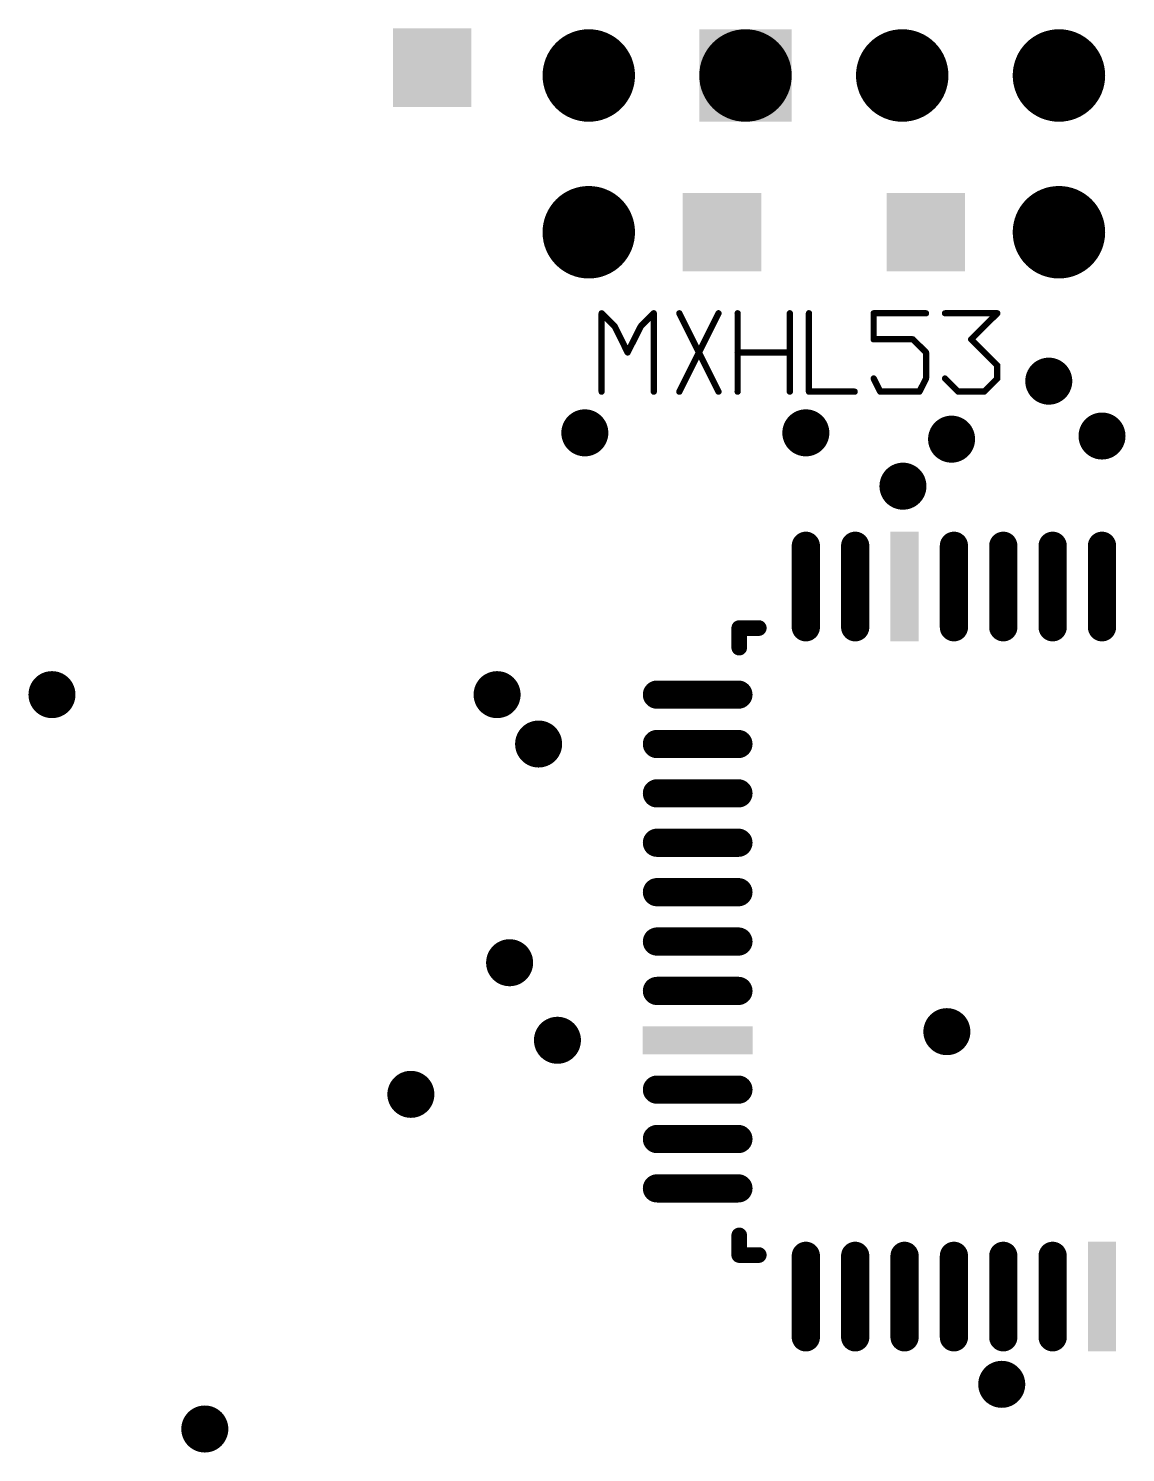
# Model space of a CAD drawing. Header units: millimetres. Extents: x 451 to 799, y 260 to 388.
# Drawn here: x 757.27 to 775.05, y 300.73 to 323.81 of the extents above; entities that cross this region are included whole.
import ezdxf

# ---------------------------------------------------------------- set-up
doc = ezdxf.new("R2010")
doc.units = ezdxf.units.MM
for name, color, linetype in [('3_A_', 4, 'Continuous'), ('4_A_', 54, 'Continuous'), ('5_A_', 7, 'Continuous'), ('8_A_', 3, 'Continuous')]:
    doc.layers.add(name, color=color, linetype=linetype)

# ---------------------------------------------------------------- blocks, each defined once
blk = doc.blocks.new('D17OBLONG0_4572X1_778', base_point=(0.2286, 0.889))
blk.add_lwpolyline([(0.1143, 0.2286, 0.2286, 0.2286, 1), (0.3429, 0.2286, 0.2286, 0.2286, 0), (0.3429, 1.5494, 0.2286, 0.2286, 1), (0.1143, 1.5494, 0.2286, 0.2286, 0), (0.1143, 0.2286, 0.2286, 0.2286, 0)], format="xyseb")
blk = doc.blocks.new('D18RECTANGLE0_4572X1_778')
blk.add_solid([(-0.2286, -0.889), (0.2286, -0.889), (-0.2286, 0.889), (0.2286, 0.889)])
blk = doc.blocks.new('D19OBLONG1_778X0_4572', base_point=(0.889, 0.2286))
blk.add_lwpolyline([(0.2286, 0.3429, 0.2286, 0.2286, 1), (0.2286, 0.1143, 0.2286, 0.2286, 0), (1.5494, 0.1143, 0.2286, 0.2286, 1), (1.5494, 0.3429, 0.2286, 0.2286, 0), (0.2286, 0.3429, 0.2286, 0.2286, 0)], format="xyseb")
blk = doc.blocks.new('D20RECTANGLE1_778X0_4572')
blk.add_solid([(-0.889, -0.2286), (0.889, -0.2286), (-0.889, 0.2286), (0.889, 0.2286)])
blk = doc.blocks.new('D24ROUND1_4986X1_4986')
blk.add_lwpolyline([(0.37465, 0, 0.7493, 0.7493, 1), (-0.37465, 0, 0.7493, 0.7493, 1), (0.37465, 0, 0.7493, 0.7493, 0)], format="xyseb")
blk = doc.blocks.new('D35ROUND0_762X0_762')
blk.add_lwpolyline([(0.1905, 0, 0.381, 0.381, 1), (-0.1905, 0, 0.381, 0.381, 1), (0.1905, 0, 0.381, 0.381, 0)], format="xyseb")
blk = doc.blocks.new('D38ROUND0_762X0_762')
blk.add_lwpolyline([(0.1905, 0, 0.381, 0.381, 1), (-0.1905, 0, 0.381, 0.381, 1), (0.1905, 0, 0.381, 0.381, 0)], format="xyseb")
blk = doc.blocks.new('D16SQUARE1_27X1_27')
blk.add_solid([(-0.635, -0.635), (0.635, -0.635), (-0.635, 0.635), (0.635, 0.635)])
blk = doc.blocks.new('D41SQUARE1_4986X1_4986')
blk.add_solid([(-0.7493, -0.7493), (0.7493, -0.7493), (-0.7493, 0.7493), (0.7493, 0.7493)])
blk = doc.blocks.new('D47ROUND0_381X0_381')
blk.add_lwpolyline([(0.09525, 0, 0.1905, 0.1905, 1), (-0.09525, 0, 0.1905, 0.1905, 1), (0.09525, 0, 0.1905, 0.1905, 0)], format="xyseb")
blk = doc.blocks.new('D48ROUND0_381X0_381')
blk.add_lwpolyline([(0.09525, 0, 0.1905, 0.1905, 1), (-0.09525, 0, 0.1905, 0.1905, 1), (0.09525, 0, 0.1905, 0.1905, 0)], format="xyseb")

msp = doc.modelspace()

# ---------------------------------------------------------------- linework, layer by layer
at = {"layer": '5_A_'}
for points in [[(766.772, 318.981, 0.102, 0.102, 0), (766.561, 319.192, 0.102, 0.102, 0)], [(766.561, 319.192, 0.102, 0.102, 0), (766.561, 317.922, 0.102, 0.102, 0)], [(767.407, 319.192, 0.102, 0.102, 0), (767.196, 318.981, 0.102, 0.102, 0)], [(767.407, 317.922, 0.102, 0.102, 0), (767.407, 319.192, 0.102, 0.102, 0)], [(768.456, 317.922, 0.102, 0.102, 0), (767.821, 319.192, 0.102, 0.102, 0)], [(768.456, 319.192, 0.102, 0.102, 0), (767.821, 317.922, 0.102, 0.102, 0)], [(768.766, 317.922, 0.102, 0.102, 0), (768.766, 319.192, 0.102, 0.102, 0)], [(769.611, 317.922, 0.102, 0.102, 0), (769.611, 319.192, 0.102, 0.102, 0)], [(769.921, 317.922, 0.102, 0.102, 0), (769.921, 319.192, 0.102, 0.102, 0)], [(770.97, 318.77, 0.102, 0.102, 0), (770.97, 319.192, 0.102, 0.102, 0)], [(770.97, 319.192, 0.102, 0.102, 0), (771.819, 319.192, 0.102, 0.102, 0)], [(772.974, 319.192, 0.102, 0.102, 0), (772.126, 319.192, 0.102, 0.102, 0)], [(772.55, 318.77, 0.102, 0.102, 0), (772.974, 319.192, 0.102, 0.102, 0)], [(766.983, 318.557, 0.102, 0.102, 0), (766.772, 318.981, 0.102, 0.102, 0)], [(767.196, 318.981, 0.102, 0.102, 0), (766.983, 318.557, 0.102, 0.102, 0)], [(771.605, 318.77, 0.102, 0.102, 0), (770.97, 318.77, 0.102, 0.102, 0)], [(771.819, 318.557, 0.102, 0.102, 0), (771.605, 318.77, 0.102, 0.102, 0)], [(772.974, 318.346, 0.102, 0.102, 0), (772.55, 318.77, 0.102, 0.102, 0)], [(769.611, 318.557, 0.102, 0.102, 0), (768.766, 318.557, 0.102, 0.102, 0)], [(771.819, 318.135, 0.102, 0.102, 0), (771.819, 318.557, 0.102, 0.102, 0)], [(772.974, 318.135, 0.102, 0.102, 0), (772.974, 318.346, 0.102, 0.102, 0)], [(770.97, 318.135, 0.102, 0.102, 0), (771.077, 317.922, 0.102, 0.102, 0)], [(771.712, 317.922, 0.102, 0.102, 0), (771.819, 318.135, 0.102, 0.102, 0)], [(772.126, 318.135, 0.102, 0.102, 0), (772.339, 317.922, 0.102, 0.102, 0)], [(772.761, 317.922, 0.102, 0.102, 0), (772.974, 318.135, 0.102, 0.102, 0)], [(770.663, 317.922, 0.102, 0.102, 0), (769.921, 317.922, 0.102, 0.102, 0)], [(771.077, 317.922, 0.102, 0.102, 0), (771.712, 317.922, 0.102, 0.102, 0)], [(772.339, 317.922, 0.102, 0.102, 0), (772.761, 317.922, 0.102, 0.102, 0)], [(768.791, 313.774, 0.254, 0.254, 0), (768.791, 314.091, 0.254, 0.254, 0)], [(768.791, 314.091, 0.254, 0.254, 0), (769.109, 314.091, 0.254, 0.254, 0)], [(768.791, 303.931, 0.254, 0.254, 0), (768.791, 304.249, 0.254, 0.254, 0)], [(769.109, 303.931, 0.254, 0.254, 0), (768.791, 303.931, 0.254, 0.254, 0)]]:
    msp.add_lwpolyline(points, format="xyseb", dxfattribs=at)
for points in [[(766.536, 319.192, 0.0508, 0.0508, 1), (766.586, 319.192, 0.0508, 0.0508, 1), (766.536, 319.192, 0.0508, 0.0508, 0)], [(766.536, 319.192, 0.0508, 0.0508, 1), (766.586, 319.192, 0.0508, 0.0508, 1), (766.536, 319.192, 0.0508, 0.0508, 0)], [(766.536, 319.192, 0.0508, 0.0508, 1), (766.586, 319.192, 0.0508, 0.0508, 1), (766.536, 319.192, 0.0508, 0.0508, 0)], [(767.381, 319.192, 0.0508, 0.0508, 1), (767.432, 319.192, 0.0508, 0.0508, 1), (767.381, 319.192, 0.0508, 0.0508, 0)], [(767.381, 319.192, 0.0508, 0.0508, 1), (767.432, 319.192, 0.0508, 0.0508, 1), (767.381, 319.192, 0.0508, 0.0508, 0)], [(767.381, 319.192, 0.0508, 0.0508, 1), (767.432, 319.192, 0.0508, 0.0508, 1), (767.381, 319.192, 0.0508, 0.0508, 0)], [(767.795, 319.192, 0.0508, 0.0508, 1), (767.846, 319.192, 0.0508, 0.0508, 1), (767.795, 319.192, 0.0508, 0.0508, 0)], [(767.795, 319.192, 0.0508, 0.0508, 1), (767.846, 319.192, 0.0508, 0.0508, 1), (767.795, 319.192, 0.0508, 0.0508, 0)], [(768.43, 319.192, 0.0508, 0.0508, 1), (768.481, 319.192, 0.0508, 0.0508, 1), (768.43, 319.192, 0.0508, 0.0508, 0)], [(768.74, 319.192, 0.0508, 0.0508, 1), (768.791, 319.192, 0.0508, 0.0508, 1), (768.74, 319.192, 0.0508, 0.0508, 0)], [(768.74, 319.192, 0.0508, 0.0508, 1), (768.791, 319.192, 0.0508, 0.0508, 1), (768.74, 319.192, 0.0508, 0.0508, 0)], [(769.586, 319.192, 0.0508, 0.0508, 1), (769.637, 319.192, 0.0508, 0.0508, 1), (769.586, 319.192, 0.0508, 0.0508, 0)], [(769.586, 319.192, 0.0508, 0.0508, 1), (769.637, 319.192, 0.0508, 0.0508, 1), (769.586, 319.192, 0.0508, 0.0508, 0)], [(769.896, 319.192, 0.0508, 0.0508, 1), (769.947, 319.192, 0.0508, 0.0508, 1), (769.896, 319.192, 0.0508, 0.0508, 0)], [(769.896, 319.192, 0.0508, 0.0508, 1), (769.947, 319.192, 0.0508, 0.0508, 1), (769.896, 319.192, 0.0508, 0.0508, 0)], [(770.945, 319.192, 0.0508, 0.0508, 1), (770.996, 319.192, 0.0508, 0.0508, 1), (770.945, 319.192, 0.0508, 0.0508, 0)], [(770.945, 319.192, 0.0508, 0.0508, 1), (770.996, 319.192, 0.0508, 0.0508, 1), (770.945, 319.192, 0.0508, 0.0508, 0)], [(770.945, 319.192, 0.0508, 0.0508, 1), (770.996, 319.192, 0.0508, 0.0508, 1), (770.945, 319.192, 0.0508, 0.0508, 0)], [(771.793, 319.192, 0.0508, 0.0508, 1), (771.844, 319.192, 0.0508, 0.0508, 1), (771.793, 319.192, 0.0508, 0.0508, 0)], [(771.793, 319.192, 0.0508, 0.0508, 1), (771.844, 319.192, 0.0508, 0.0508, 1), (771.793, 319.192, 0.0508, 0.0508, 0)], [(772.101, 319.192, 0.0508, 0.0508, 1), (772.151, 319.192, 0.0508, 0.0508, 1), (772.101, 319.192, 0.0508, 0.0508, 0)], [(772.101, 319.192, 0.0508, 0.0508, 1), (772.151, 319.192, 0.0508, 0.0508, 1), (772.101, 319.192, 0.0508, 0.0508, 0)], [(772.949, 319.192, 0.0508, 0.0508, 1), (773, 319.192, 0.0508, 0.0508, 1), (772.949, 319.192, 0.0508, 0.0508, 0)], [(772.949, 319.192, 0.0508, 0.0508, 1), (773, 319.192, 0.0508, 0.0508, 1), (772.949, 319.192, 0.0508, 0.0508, 0)], [(772.949, 319.192, 0.0508, 0.0508, 1), (773, 319.192, 0.0508, 0.0508, 1), (772.949, 319.192, 0.0508, 0.0508, 0)], [(766.746, 318.981, 0.0508, 0.0508, 1), (766.797, 318.981, 0.0508, 0.0508, 1), (766.746, 318.981, 0.0508, 0.0508, 0)], [(766.746, 318.981, 0.0508, 0.0508, 1), (766.797, 318.981, 0.0508, 0.0508, 1), (766.746, 318.981, 0.0508, 0.0508, 0)], [(766.746, 318.981, 0.0508, 0.0508, 1), (766.797, 318.981, 0.0508, 0.0508, 1), (766.746, 318.981, 0.0508, 0.0508, 0)], [(767.171, 318.981, 0.0508, 0.0508, 1), (767.221, 318.981, 0.0508, 0.0508, 1), (767.171, 318.981, 0.0508, 0.0508, 0)], [(767.171, 318.981, 0.0508, 0.0508, 1), (767.221, 318.981, 0.0508, 0.0508, 1), (767.171, 318.981, 0.0508, 0.0508, 0)], [(767.171, 318.981, 0.0508, 0.0508, 1), (767.221, 318.981, 0.0508, 0.0508, 1), (767.171, 318.981, 0.0508, 0.0508, 0)], [(770.945, 318.77, 0.0508, 0.0508, 1), (770.996, 318.77, 0.0508, 0.0508, 1), (770.945, 318.77, 0.0508, 0.0508, 0)], [(770.945, 318.77, 0.0508, 0.0508, 1), (770.996, 318.77, 0.0508, 0.0508, 1), (770.945, 318.77, 0.0508, 0.0508, 0)], [(770.945, 318.77, 0.0508, 0.0508, 1), (770.996, 318.77, 0.0508, 0.0508, 1), (770.945, 318.77, 0.0508, 0.0508, 0)], [(771.58, 318.77, 0.0508, 0.0508, 1), (771.631, 318.77, 0.0508, 0.0508, 1), (771.58, 318.77, 0.0508, 0.0508, 0)], [(771.58, 318.77, 0.0508, 0.0508, 1), (771.631, 318.77, 0.0508, 0.0508, 1), (771.58, 318.77, 0.0508, 0.0508, 0)], [(771.58, 318.77, 0.0508, 0.0508, 1), (771.631, 318.77, 0.0508, 0.0508, 1), (771.58, 318.77, 0.0508, 0.0508, 0)], [(772.525, 318.77, 0.0508, 0.0508, 1), (772.576, 318.77, 0.0508, 0.0508, 1), (772.525, 318.77, 0.0508, 0.0508, 0)], [(772.525, 318.77, 0.0508, 0.0508, 1), (772.576, 318.77, 0.0508, 0.0508, 1), (772.525, 318.77, 0.0508, 0.0508, 0)], [(772.525, 318.77, 0.0508, 0.0508, 1), (772.576, 318.77, 0.0508, 0.0508, 1), (772.525, 318.77, 0.0508, 0.0508, 0)], [(766.957, 318.557, 0.0508, 0.0508, 1), (767.008, 318.557, 0.0508, 0.0508, 1), (766.957, 318.557, 0.0508, 0.0508, 0)], [(766.957, 318.557, 0.0508, 0.0508, 1), (767.008, 318.557, 0.0508, 0.0508, 1), (766.957, 318.557, 0.0508, 0.0508, 0)], [(766.957, 318.557, 0.0508, 0.0508, 1), (767.008, 318.557, 0.0508, 0.0508, 1), (766.957, 318.557, 0.0508, 0.0508, 0)], [(768.74, 318.557, 0.0508, 0.0508, 1), (768.791, 318.557, 0.0508, 0.0508, 1), (768.74, 318.557, 0.0508, 0.0508, 0)], [(768.74, 318.557, 0.0508, 0.0508, 1), (768.791, 318.557, 0.0508, 0.0508, 1), (768.74, 318.557, 0.0508, 0.0508, 0)], [(769.586, 318.557, 0.0508, 0.0508, 1), (769.637, 318.557, 0.0508, 0.0508, 1), (769.586, 318.557, 0.0508, 0.0508, 0)], [(771.793, 318.557, 0.0508, 0.0508, 1), (771.844, 318.557, 0.0508, 0.0508, 1), (771.793, 318.557, 0.0508, 0.0508, 0)], [(771.793, 318.557, 0.0508, 0.0508, 1), (771.844, 318.557, 0.0508, 0.0508, 1), (771.793, 318.557, 0.0508, 0.0508, 0)], [(771.793, 318.557, 0.0508, 0.0508, 1), (771.844, 318.557, 0.0508, 0.0508, 1), (771.793, 318.557, 0.0508, 0.0508, 0)], [(772.949, 318.346, 0.0508, 0.0508, 1), (773, 318.346, 0.0508, 0.0508, 1), (772.949, 318.346, 0.0508, 0.0508, 0)], [(772.949, 318.346, 0.0508, 0.0508, 1), (773, 318.346, 0.0508, 0.0508, 1), (772.949, 318.346, 0.0508, 0.0508, 0)], [(772.949, 318.346, 0.0508, 0.0508, 1), (773, 318.346, 0.0508, 0.0508, 1), (772.949, 318.346, 0.0508, 0.0508, 0)], [(770.945, 318.135, 0.0508, 0.0508, 1), (770.996, 318.135, 0.0508, 0.0508, 1), (770.945, 318.135, 0.0508, 0.0508, 0)], [(771.793, 318.135, 0.0508, 0.0508, 1), (771.844, 318.135, 0.0508, 0.0508, 1), (771.793, 318.135, 0.0508, 0.0508, 0)], [(771.793, 318.135, 0.0508, 0.0508, 1), (771.844, 318.135, 0.0508, 0.0508, 1), (771.793, 318.135, 0.0508, 0.0508, 0)], [(771.793, 318.135, 0.0508, 0.0508, 1), (771.844, 318.135, 0.0508, 0.0508, 1), (771.793, 318.135, 0.0508, 0.0508, 0)], [(772.101, 318.135, 0.0508, 0.0508, 1), (772.151, 318.135, 0.0508, 0.0508, 1), (772.101, 318.135, 0.0508, 0.0508, 0)], [(772.949, 318.135, 0.0508, 0.0508, 1), (773, 318.135, 0.0508, 0.0508, 1), (772.949, 318.135, 0.0508, 0.0508, 0)], [(772.949, 318.135, 0.0508, 0.0508, 1), (773, 318.135, 0.0508, 0.0508, 1), (772.949, 318.135, 0.0508, 0.0508, 0)], [(772.949, 318.135, 0.0508, 0.0508, 1), (773, 318.135, 0.0508, 0.0508, 1), (772.949, 318.135, 0.0508, 0.0508, 0)], [(766.536, 317.922, 0.0508, 0.0508, 1), (766.586, 317.922, 0.0508, 0.0508, 1), (766.536, 317.922, 0.0508, 0.0508, 0)], [(766.536, 317.922, 0.0508, 0.0508, 1), (766.586, 317.922, 0.0508, 0.0508, 1), (766.536, 317.922, 0.0508, 0.0508, 0)], [(767.381, 317.922, 0.0508, 0.0508, 1), (767.432, 317.922, 0.0508, 0.0508, 1), (767.381, 317.922, 0.0508, 0.0508, 0)], [(767.795, 317.922, 0.0508, 0.0508, 1), (767.846, 317.922, 0.0508, 0.0508, 1), (767.795, 317.922, 0.0508, 0.0508, 0)], [(767.795, 317.922, 0.0508, 0.0508, 1), (767.846, 317.922, 0.0508, 0.0508, 1), (767.795, 317.922, 0.0508, 0.0508, 0)], [(768.43, 317.922, 0.0508, 0.0508, 1), (768.481, 317.922, 0.0508, 0.0508, 1), (768.43, 317.922, 0.0508, 0.0508, 0)], [(768.74, 317.922, 0.0508, 0.0508, 1), (768.791, 317.922, 0.0508, 0.0508, 1), (768.74, 317.922, 0.0508, 0.0508, 0)], [(769.586, 317.922, 0.0508, 0.0508, 1), (769.637, 317.922, 0.0508, 0.0508, 1), (769.586, 317.922, 0.0508, 0.0508, 0)], [(769.896, 317.922, 0.0508, 0.0508, 1), (769.947, 317.922, 0.0508, 0.0508, 1), (769.896, 317.922, 0.0508, 0.0508, 0)], [(769.896, 317.922, 0.0508, 0.0508, 1), (769.947, 317.922, 0.0508, 0.0508, 1), (769.896, 317.922, 0.0508, 0.0508, 0)], [(769.896, 317.922, 0.0508, 0.0508, 1), (769.947, 317.922, 0.0508, 0.0508, 1), (769.896, 317.922, 0.0508, 0.0508, 0)], [(770.638, 317.922, 0.0508, 0.0508, 1), (770.688, 317.922, 0.0508, 0.0508, 1), (770.638, 317.922, 0.0508, 0.0508, 0)], [(771.052, 317.922, 0.0508, 0.0508, 1), (771.102, 317.922, 0.0508, 0.0508, 1), (771.052, 317.922, 0.0508, 0.0508, 0)], [(771.052, 317.922, 0.0508, 0.0508, 1), (771.102, 317.922, 0.0508, 0.0508, 1), (771.052, 317.922, 0.0508, 0.0508, 0)], [(771.052, 317.922, 0.0508, 0.0508, 1), (771.102, 317.922, 0.0508, 0.0508, 1), (771.052, 317.922, 0.0508, 0.0508, 0)], [(771.687, 317.922, 0.0508, 0.0508, 1), (771.737, 317.922, 0.0508, 0.0508, 1), (771.687, 317.922, 0.0508, 0.0508, 0)], [(771.687, 317.922, 0.0508, 0.0508, 1), (771.737, 317.922, 0.0508, 0.0508, 1), (771.687, 317.922, 0.0508, 0.0508, 0)], [(771.687, 317.922, 0.0508, 0.0508, 1), (771.737, 317.922, 0.0508, 0.0508, 1), (771.687, 317.922, 0.0508, 0.0508, 0)], [(772.314, 317.922, 0.0508, 0.0508, 1), (772.365, 317.922, 0.0508, 0.0508, 1), (772.314, 317.922, 0.0508, 0.0508, 0)], [(772.314, 317.922, 0.0508, 0.0508, 1), (772.365, 317.922, 0.0508, 0.0508, 1), (772.314, 317.922, 0.0508, 0.0508, 0)], [(772.314, 317.922, 0.0508, 0.0508, 1), (772.365, 317.922, 0.0508, 0.0508, 1), (772.314, 317.922, 0.0508, 0.0508, 0)], [(772.736, 317.922, 0.0508, 0.0508, 1), (772.786, 317.922, 0.0508, 0.0508, 1), (772.736, 317.922, 0.0508, 0.0508, 0)], [(772.736, 317.922, 0.0508, 0.0508, 1), (772.786, 317.922, 0.0508, 0.0508, 1), (772.736, 317.922, 0.0508, 0.0508, 0)], [(772.736, 317.922, 0.0508, 0.0508, 1), (772.786, 317.922, 0.0508, 0.0508, 1), (772.736, 317.922, 0.0508, 0.0508, 0)], [(768.728, 314.091, 0.127, 0.127, 1), (768.855, 314.091, 0.127, 0.127, 1), (768.728, 314.091, 0.127, 0.127, 0)], [(768.728, 314.091, 0.127, 0.127, 1), (768.855, 314.091, 0.127, 0.127, 1), (768.728, 314.091, 0.127, 0.127, 0)], [(768.728, 314.091, 0.127, 0.127, 1), (768.855, 314.091, 0.127, 0.127, 1), (768.728, 314.091, 0.127, 0.127, 0)], [(769.045, 314.091, 0.127, 0.127, 1), (769.172, 314.091, 0.127, 0.127, 1), (769.045, 314.091, 0.127, 0.127, 0)], [(769.045, 314.091, 0.127, 0.127, 1), (769.172, 314.091, 0.127, 0.127, 1), (769.045, 314.091, 0.127, 0.127, 0)], [(768.728, 313.774, 0.127, 0.127, 1), (768.855, 313.774, 0.127, 0.127, 1), (768.728, 313.774, 0.127, 0.127, 0)], [(768.728, 304.249, 0.127, 0.127, 1), (768.855, 304.249, 0.127, 0.127, 1), (768.728, 304.249, 0.127, 0.127, 0)], [(768.728, 304.249, 0.127, 0.127, 1), (768.855, 304.249, 0.127, 0.127, 1), (768.728, 304.249, 0.127, 0.127, 0)], [(768.728, 303.931, 0.127, 0.127, 1), (768.855, 303.931, 0.127, 0.127, 1), (768.728, 303.931, 0.127, 0.127, 0)], [(768.728, 303.931, 0.127, 0.127, 1), (768.855, 303.931, 0.127, 0.127, 1), (768.728, 303.931, 0.127, 0.127, 0)], [(768.728, 303.931, 0.127, 0.127, 1), (768.855, 303.931, 0.127, 0.127, 1), (768.728, 303.931, 0.127, 0.127, 0)], [(769.045, 303.931, 0.127, 0.127, 1), (769.172, 303.931, 0.127, 0.127, 1), (769.045, 303.931, 0.127, 0.127, 0)]]:
    msp.add_lwpolyline(points, format="xyseb", close=True, dxfattribs=at)

# ---------------------------------------------------------------- block references
at = {"layer": '3_A_'}
for name, p in [('D24ROUND1_4986X1_4986', (766.353, 323.045)), ('D24ROUND1_4986X1_4986', (768.893, 323.045)), ('D24ROUND1_4986X1_4986', (771.433, 323.045)), ('D24ROUND1_4986X1_4986', (773.973, 323.045)), ('D24ROUND1_4986X1_4986', (766.353, 320.505)), ('D24ROUND1_4986X1_4986', (773.973, 320.505)), ('D35ROUND0_762X0_762', (773.808, 318.092)), ('D35ROUND0_762X0_762', (766.289, 317.254)), ('D35ROUND0_762X0_762', (769.871, 317.254)), ('D35ROUND0_762X0_762', (772.233, 317.152)), ('D35ROUND0_762X0_762', (774.671, 317.203)), ('D35ROUND0_762X0_762', (771.445, 316.39)), ('D17OBLONG0_4572X1_778', (769.871, 314.764)), ('D17OBLONG0_4572X1_778', (770.671, 314.764)), ('D18RECTANGLE0_4572X1_778', (771.471, 314.764)), ('D17OBLONG0_4572X1_778', (772.271, 314.764)), ('D17OBLONG0_4572X1_778', (773.071, 314.764)), ('D17OBLONG0_4572X1_778', (773.871, 314.764)), ('D17OBLONG0_4572X1_778', (774.671, 314.764)), ('D35ROUND0_762X0_762', (757.653, 313.012)), ('D35ROUND0_762X0_762', (764.867, 313.012)), ('D19OBLONG1_778X0_4572', (768.118, 313.012)), ('D35ROUND0_762X0_762', (765.54, 312.212)), ('D19OBLONG1_778X0_4572', (768.118, 312.212)), ('D19OBLONG1_778X0_4572', (768.118, 311.412)), ('D19OBLONG1_778X0_4572', (768.118, 310.612)), ('D19OBLONG1_778X0_4572', (768.118, 309.811)), ('D19OBLONG1_778X0_4572', (768.118, 309.011)), ('D38ROUND0_762X0_762', (765.07, 308.668)), ('D19OBLONG1_778X0_4572', (768.118, 308.211)), ('D38ROUND0_762X0_762', (772.157, 307.551)), ('D35ROUND0_762X0_762', (765.845, 307.411)), ('D20RECTANGLE1_778X0_4572', (768.118, 307.411)), ('D35ROUND0_762X0_762', (763.47, 306.535)), ('D19OBLONG1_778X0_4572', (768.118, 306.611)), ('D19OBLONG1_778X0_4572', (768.118, 305.811)), ('D19OBLONG1_778X0_4572', (768.118, 305.011)), ('D17OBLONG0_4572X1_778', (769.871, 303.258)), ('D17OBLONG0_4572X1_778', (770.671, 303.258)), ('D17OBLONG0_4572X1_778', (771.471, 303.258)), ('D17OBLONG0_4572X1_778', (772.271, 303.258)), ('D17OBLONG0_4572X1_778', (773.071, 303.258)), ('D17OBLONG0_4572X1_778', (773.871, 303.258)), ('D18RECTANGLE0_4572X1_778', (774.671, 303.258)), ('D38ROUND0_762X0_762', (773.046, 301.836)), ('D35ROUND0_762X0_762', (760.13, 301.112))]:
    msp.add_blockref(name, p, dxfattribs=at)
at = {"layer": '4_A_'}
for name, p in [('D16SQUARE1_27X1_27', (763.813, 323.172)), ('D24ROUND1_4986X1_4986', (766.353, 323.045)), ('D41SQUARE1_4986X1_4986', (768.893, 323.045)), ('D24ROUND1_4986X1_4986', (771.433, 323.045)), ('D24ROUND1_4986X1_4986', (773.973, 323.045)), ('D24ROUND1_4986X1_4986', (766.353, 320.505)), ('D24ROUND1_4986X1_4986', (773.973, 320.505)), ('D16SQUARE1_27X1_27', (768.512, 320.505)), ('D16SQUARE1_27X1_27', (771.814, 320.505)), ('D35ROUND0_762X0_762', (773.808, 318.092)), ('D35ROUND0_762X0_762', (766.289, 317.254)), ('D35ROUND0_762X0_762', (769.871, 317.254)), ('D35ROUND0_762X0_762', (772.233, 317.152)), ('D35ROUND0_762X0_762', (774.671, 317.203)), ('D35ROUND0_762X0_762', (771.445, 316.39)), ('D35ROUND0_762X0_762', (757.653, 313.012)), ('D35ROUND0_762X0_762', (764.867, 313.012)), ('D35ROUND0_762X0_762', (765.54, 312.212)), ('D38ROUND0_762X0_762', (765.07, 308.668)), ('D38ROUND0_762X0_762', (772.157, 307.551)), ('D35ROUND0_762X0_762', (765.845, 307.411)), ('D35ROUND0_762X0_762', (763.47, 306.535)), ('D38ROUND0_762X0_762', (773.046, 301.836)), ('D35ROUND0_762X0_762', (760.13, 301.112))]:
    msp.add_blockref(name, p, dxfattribs=at)
at = {"layer": '8_A_'}
for name, p in [('D47ROUND0_381X0_381', (773.808, 318.092)), ('D47ROUND0_381X0_381', (766.289, 317.254)), ('D47ROUND0_381X0_381', (769.871, 317.254)), ('D47ROUND0_381X0_381', (772.233, 317.152)), ('D47ROUND0_381X0_381', (774.671, 317.203)), ('D47ROUND0_381X0_381', (771.445, 316.39)), ('D47ROUND0_381X0_381', (757.653, 313.012)), ('D47ROUND0_381X0_381', (764.867, 313.012)), ('D47ROUND0_381X0_381', (765.54, 312.212)), ('D48ROUND0_381X0_381', (765.07, 308.668)), ('D48ROUND0_381X0_381', (772.157, 307.551)), ('D47ROUND0_381X0_381', (765.845, 307.411)), ('D47ROUND0_381X0_381', (763.47, 306.535)), ('D48ROUND0_381X0_381', (773.046, 301.836)), ('D47ROUND0_381X0_381', (760.13, 301.112))]:
    msp.add_blockref(name, p, dxfattribs=at)

doc.saveas('drawing.dxf')
